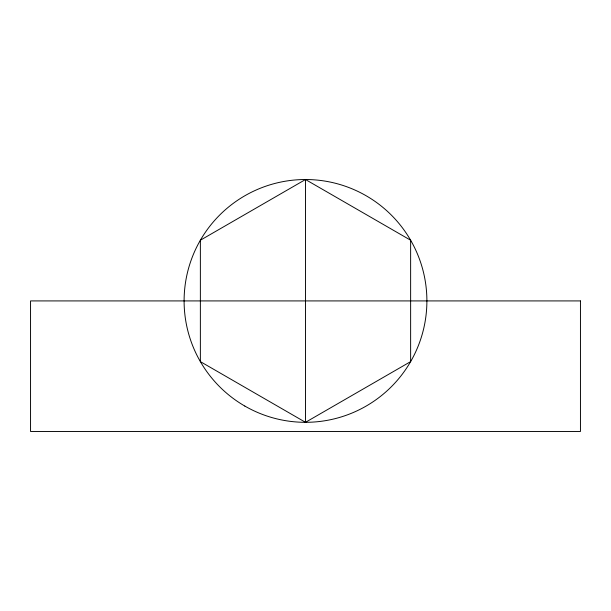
<?xml version="1.0" encoding="UTF-8"?>
<svg xmlns="http://www.w3.org/2000/svg" width="611" height="611" viewBox="0 0 611 611"><rect width="100%" height="100%" fill="white"/><g stroke="black" fill="none" stroke-linecap="round" stroke-linejoin="round"><path stroke-width="0.92" d="M305.5 179.527L200.37 240.222L200.37 361.613L305.5 422.316L410.63 361.613L410.63 240.222L305.5 179.527L305.5 422.316M580.45 300.918L30.55 300.918L30.55 431.473L580.45 431.473L580.45 300.918M244.805 406.048A121.39 121.39 0 0 0 426.89 300.918A121.39 121.39 0 0 0 244.805 195.787A121.39 121.39 0 0 0 244.805 406.048"/></g></svg>
